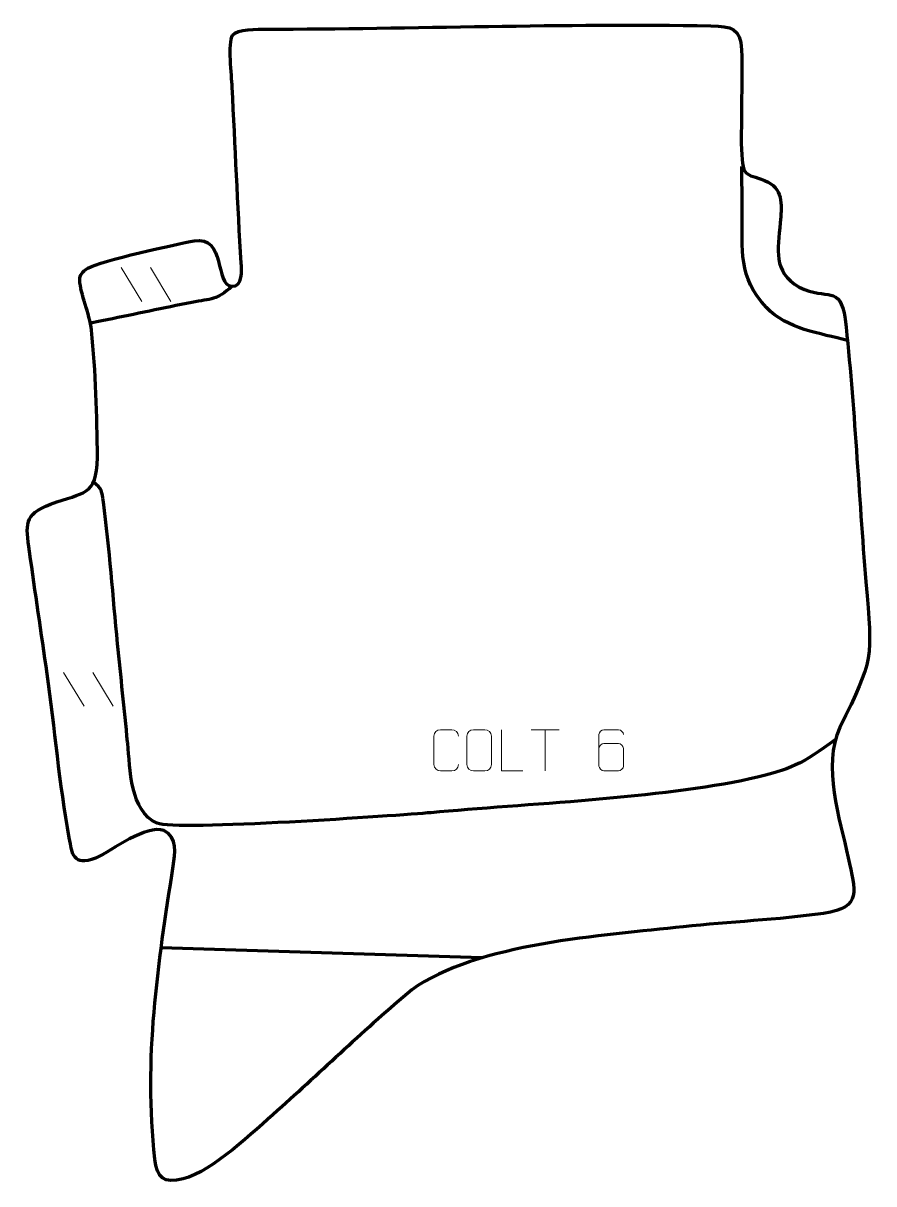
# Model space of a CAD drawing. Header units: millimetres. Extents: x 988 to 1504, y 165 to 869.
import ezdxf

# ---------------------------------------------------------------- set-up
doc = ezdxf.new("R2010")
doc.units = ezdxf.units.MM
doc.header["$MEASUREMENT"] = 0
doc.layers.add('layer 2', color=7, linetype='Continuous')
doc.layers.add('layer 3', color=7, linetype='Continuous')

msp = doc.modelspace()

# ---------------------------------------------------------------- linework, layer by layer
at = {"layer": 'layer 2', "color": 142, "lineweight": 158}
for points, knots in [([(1488.0025, 676.6038), (1471.6654, 680.9591), (1450.9917, 683.6111), (1439.0203, 696.5565), (1439.0203, 696.5565), (1421.4808, 715.5229), (1424.426, 731.2754), (1424.2258, 754.8534), (1424.2258, 754.8534), (1424.1487, 763.9336), (1424.0646, 773.0107), (1424.0451, 782.0914)], [0, 0, 0, 0, 0.25, 0.25, 0.25, 0.25, 0.5, 0.5, 0.5, 0.5, 1, 1, 1, 1]), ([(1114.7814, 709.4893), (1105.9602, 700.878), (1102.3574, 702.0108), (1090.5084, 699.6793), (1090.5084, 699.6793), (1073.4362, 696.32), (1056.3889, 692.6619), (1039.3425, 689.1554), (1039.3425, 689.1554), (1037.8814, 688.8553), (1036.4203, 688.555), (1034.9592, 688.2548), (1034.9592, 688.2548), (1034.9592, 688.2548), (1029.1147, 687.054), (1029.1147, 687.054)], [0, 0, 0, 0, 0.2, 0.2, 0.2, 0.2, 0.4, 0.4, 0.4, 0.4, 0.6, 0.6, 0.6, 0.6, 1, 1, 1, 1]), ([(1480.7906, 434.5688), (1459.9665, 419.6243), (1454.4487, 416.3866), (1428.8707, 410.7109), (1428.8707, 410.7109), (1375.4229, 398.8508), (1291.6943, 395.4628), (1235.4201, 390.2043), (1235.4201, 390.2043), (1217.124, 388.549), (1080.5046, 378.9632), (1069.617, 383.7907), (1069.617, 383.7907), (1053.0139, 391.1524), (1053.3128, 416.549), (1051.7401, 432.2909), (1051.7401, 432.2909), (1051.7401, 432.2909), (1051.6751, 432.9421), (1051.6751, 432.9421), (1051.6751, 432.9421), (1049.6545, 452.8444), (1047.6339, 472.7467), (1045.6132, 492.649), (1045.6132, 492.649), (1042.7724, 521.2085), (1040.7095, 550.214), (1037.0315, 578.6422), (1037.0315, 578.6422), (1036.1756, 585.2567), (1036.1686, 586.5945), (1030.9742, 590.7297)], [0, 0, 0, 0, 0.11111111, 0.11111111, 0.11111111, 0.11111111, 0.22222222, 0.22222222, 0.22222222, 0.22222222, 0.33333333, 0.33333333, 0.33333333, 0.33333333, 0.44444444, 0.44444444, 0.44444444, 0.44444444, 0.55555556, 0.55555556, 0.55555556, 0.55555556, 0.66666667, 0.66666667, 0.66666667, 0.66666667, 0.77777778, 0.77777778, 0.77777778, 0.77777778, 1, 1, 1, 1])]:
    msp.add_open_spline(points, degree=3, knots=knots, dxfattribs=at)
msp.add_open_spline([(1266.4039, 302.1462), (1266.4039, 302.1462), (1071.9942, 308.1996), (1071.9942, 308.1996)], degree=3, dxfattribs=at)
at = {"layer": 'layer 3', "color": 242, "lineweight": 158}
msp.add_open_spline([(1135.2374, 865.4678), (1131.3403, 865.462), (1117.5133, 865.6389), (1115.2906, 861.8671), (1115.2906, 861.8671), (1112.3673, 856.9064), (1114.7427, 837.216), (1115.0952, 830.3059), (1115.0952, 830.3059), (1116.9099, 794.7333), (1118.2908, 759.1568), (1120.5585, 723.606), (1120.5585, 723.606), (1120.8446, 719.1502), (1121.6297, 709.1472), (1114.7814, 709.4893), (1114.7814, 709.4893), (1104.4287, 710.0065), (1111.3656, 740.2857), (1091.9664, 737.142), (1091.9664, 737.142), (1081.6524, 735.0486), (1035.2833, 725.0699), (1027.4974, 720.4036), (1027.4974, 720.4036), (1024.4639, 718.5855), (1022.4385, 716.2764), (1022.6169, 713.3263), (1022.6169, 713.3263), (1023.1547, 704.4353), (1028.595, 693.3102), (1029.8083, 682.8029), (1029.8083, 682.8029), (1032.3882, 657.8505), (1033.0332, 630.8452), (1033.4269, 605.6996), (1033.4269, 605.6996), (1032.632, 581.4252), (1025.4471, 585.201), (1005.0283, 577.3233), (1005.0283, 577.3233), (988.3965, 570.9067), (990.0375, 565.0691), (992.2521, 548.6307), (992.2521, 548.6307), (995.5808, 523.924), (999.4381, 499.2374), (1002.8962, 474.5337), (1002.8962, 474.5337), (1007.5526, 441.2898), (1010.2965, 408.0967), (1016.3362, 374.9687), (1016.3362, 374.9687), (1018.1787, 364.8617), (1018.5457, 357.7052), (1032.1871, 362.601), (1032.1871, 362.601), (1042.9556, 367.445), (1062.817, 383.3511), (1073.6949, 379.3364), (1073.6949, 379.3364), (1081.9682, 375.4013), (1080.5403, 365.4664), (1079.3367, 357.7721), (1079.3367, 357.7721), (1070.0202, 298.2447), (1061.3068, 240.6261), (1068.2367, 180.1621), (1068.2367, 180.1621), (1069.5334, 168.8475), (1073.4332, 165.1332), (1085.3319, 168.0764), (1085.3319, 168.0764), (1103.8417, 173.1205), (1127.6961, 196.5157), (1142.5571, 209.5727), (1142.5571, 209.5727), (1169.7064, 233.6053), (1196.1291, 259.6339), (1223.9032, 282.7326), (1223.9032, 282.7326), (1263.0831, 311.0934), (1340.2929, 315.6957), (1388.3653, 321.0419), (1388.3653, 321.0419), (1416.4048, 323.9743), (1445.8482, 325.2943), (1473.5561, 329.0966), (1473.5561, 329.0966), (1497.7155, 332.8536), (1492.3371, 342.7211), (1488.5267, 362.7758), (1488.5267, 362.7758), (1483.311, 386.6198), (1472.4869, 418.5271), (1483.4551, 441.7925), (1483.4551, 441.7925), (1503.9749, 484.5302), (1503.2468, 482.1753), (1499.159, 530.2591), (1499.159, 530.2591), (1494.7905, 583.111), (1492.5132, 637.1355), (1486.6058, 689.6958), (1486.6058, 689.6958), (1483.318, 710.9961), (1476.0839, 700.5863), (1458.8204, 708.8979), (1458.8204, 708.8979), (1442.4526, 718.7566), (1445.974, 731.2589), (1447.2577, 748.057), (1447.2577, 748.057), (1447.9583, 757.224), (1449.573, 767.8052), (1439.9587, 772.6027), (1439.9587, 772.6027), (1427.4965, 778.8213), (1424.3388, 773.0952), (1423.7639, 792.6505), (1423.7639, 792.6505), (1423.4973, 801.7234), (1423.8361, 810.8517), (1423.8564, 819.9344), (1423.8564, 819.9344), (1423.8962, 830.4843), (1424.324, 842.5124), (1423.7781, 852.8731), (1423.7781, 852.8731), (1423.0812, 866.1002), (1417.783, 867.243), (1405.2803, 867.4647), (1405.2803, 867.4647), (1315.757, 869.0523), (1225.0042, 865.6011), (1135.2374, 865.4678)], degree=3, knots=[0, 0, 0, 0, 0.02857143, 0.02857143, 0.02857143, 0.02857143, 0.05714286, 0.05714286, 0.05714286, 0.05714286, 0.08571429, 0.08571429, 0.08571429, 0.08571429, 0.11428571, 0.11428571, 0.11428571, 0.11428571, 0.14285714, 0.14285714, 0.14285714, 0.14285714, 0.17142857, 0.17142857, 0.17142857, 0.17142857, 0.2, 0.2, 0.2, 0.2, 0.22857143, 0.22857143, 0.22857143, 0.22857143, 0.25714286, 0.25714286, 0.25714286, 0.25714286, 0.28571429, 0.28571429, 0.28571429, 0.28571429, 0.31428571, 0.31428571, 0.31428571, 0.31428571, 0.34285714, 0.34285714, 0.34285714, 0.34285714, 0.37142857, 0.37142857, 0.37142857, 0.37142857, 0.4, 0.4, 0.4, 0.4, 0.42857143, 0.42857143, 0.42857143, 0.42857143, 0.45714286, 0.45714286, 0.45714286, 0.45714286, 0.48571429, 0.48571429, 0.48571429, 0.48571429, 0.51428571, 0.51428571, 0.51428571, 0.51428571, 0.54285714, 0.54285714, 0.54285714, 0.54285714, 0.57142857, 0.57142857, 0.57142857, 0.57142857, 0.6, 0.6, 0.6, 0.6, 0.62857143, 0.62857143, 0.62857143, 0.62857143, 0.65714286, 0.65714286, 0.65714286, 0.65714286, 0.68571429, 0.68571429, 0.68571429, 0.68571429, 0.71428571, 0.71428571, 0.71428571, 0.71428571, 0.74285714, 0.74285714, 0.74285714, 0.74285714, 0.77142857, 0.77142857, 0.77142857, 0.77142857, 0.8, 0.8, 0.8, 0.8, 0.82857143, 0.82857143, 0.82857143, 0.82857143, 0.85714286, 0.85714286, 0.85714286, 0.85714286, 0.88571429, 0.88571429, 0.88571429, 0.88571429, 0.91428571, 0.91428571, 0.91428571, 0.91428571, 0.94285714, 0.94285714, 0.94285714, 0.94285714, 1, 1, 1, 1], dxfattribs=at)
at = {"layer": 'layer 3', "color": 250, "lineweight": 9}
for points in [[(1047.8343, 720.8649), (1047.8343, 720.8649), (1060.1986, 700.3206), (1060.1986, 700.3206)], [(1065.5642, 720.8649), (1065.5642, 720.8649), (1077.9285, 700.3206), (1077.9285, 700.3206)], [(1012.9093, 475.3314), (1012.9093, 475.3314), (1025.2736, 454.7871), (1025.2736, 454.7871)], [(1030.6392, 475.3314), (1030.6392, 475.3314), (1043.0035, 454.7871), (1043.0035, 454.7871)], [(1296.323, 440.471), (1296.323, 440.471), (1313.3102, 440.471), (1313.3102, 440.471)], [(1304.8168, 415.541), (1304.8168, 415.541), (1304.8168, 440.4945), (1304.8168, 440.4945)]]:
    msp.add_open_spline(points, degree=3, dxfattribs=at)
for points, knots in [([(1252.2396, 419.3587), (1252.0998, 417.0353), (1250.4226, 415.5557), (1248.2749, 415.5449), (1248.2749, 415.5449), (1245.943, 415.5453), (1243.6111, 415.5453), (1241.2796, 415.5449), (1241.2796, 415.5449), (1239.3546, 415.4395), (1237.3825, 417.324), (1237.3937, 419.3413), (1237.3937, 419.3413), (1237.3941, 425.1114), (1237.3941, 430.8811), (1237.3937, 436.6504), (1237.3937, 436.6504), (1237.3979, 438.7885), (1239.1446, 440.5077), (1241.297, 440.4942), (1241.297, 440.4942), (1243.6227, 440.4942), (1245.9488, 440.4942), (1248.2749, 440.4942), (1248.2749, 440.4942), (1250.2215, 440.5297), (1252.2129, 439.0382), (1252.2396, 436.6006)], [0, 0, 0, 0, 0.125, 0.125, 0.125, 0.125, 0.25, 0.25, 0.25, 0.25, 0.375, 0.375, 0.375, 0.375, 0.5, 0.5, 0.5, 0.5, 0.625, 0.625, 0.625, 0.625, 0.75, 0.75, 0.75, 0.75, 1, 1, 1, 1]), ([(1261.297, 440.4942), (1263.6227, 440.4942), (1265.9488, 440.4942), (1268.2749, 440.4942), (1268.2749, 440.4942), (1270.2215, 440.5298), (1272.2129, 439.0382), (1272.2396, 436.6006), (1272.2396, 436.6006), (1272.2392, 430.8537), (1272.2392, 425.1064), (1272.2396, 419.3587), (1272.2396, 419.3587), (1272.0998, 417.0353), (1270.4226, 415.5557), (1268.2749, 415.5449), (1268.2749, 415.5449), (1265.943, 415.5453), (1263.6111, 415.5453), (1261.2796, 415.5449), (1261.2796, 415.5449), (1259.3546, 415.4395), (1257.3825, 417.324), (1257.3937, 419.3413), (1257.3937, 419.3413), (1257.394, 425.1114), (1257.394, 430.8811), (1257.3937, 436.6504), (1257.3937, 436.6504), (1257.3979, 438.7885), (1259.1446, 440.5077), (1261.297, 440.4942)], [0, 0, 0, 0, 0.11111111, 0.11111111, 0.11111111, 0.11111111, 0.22222222, 0.22222222, 0.22222222, 0.22222222, 0.33333333, 0.33333333, 0.33333333, 0.33333333, 0.44444444, 0.44444444, 0.44444444, 0.44444444, 0.55555556, 0.55555556, 0.55555556, 0.55555556, 0.66666667, 0.66666667, 0.66666667, 0.66666667, 0.77777778, 0.77777778, 0.77777778, 0.77777778, 1, 1, 1, 1]), ([(1291.2911, 415.5409), (1291.2911, 415.5409), (1278.342, 415.5409), (1278.342, 415.5409), (1278.342, 415.5409), (1278.342, 415.5409), (1278.342, 440.4945), (1278.342, 440.4945)], [0, 0, 0, 0, 0.33333333, 0.33333333, 0.33333333, 0.33333333, 1, 1, 1, 1]), ([(1352.2466, 437.5584), (1352.2225, 438.8979), (1350.8663, 440.5511), (1349.2944, 440.5168), (1349.2944, 440.5168), (1346.3096, 440.5165), (1343.3244, 440.5165), (1340.339, 440.5168), (1340.339, 440.5168), (1339.1199, 440.5317), (1337.3917, 439.0941), (1337.3867, 437.5584), (1337.3867, 437.5584), (1337.387, 431.1979), (1337.387, 424.8371), (1337.3867, 418.4764), (1337.3867, 418.4764), (1337.3914, 417.3135), (1339.1199, 415.5424), (1340.339, 415.518), (1340.339, 415.518), (1343.3244, 415.5183), (1346.3096, 415.5183), (1349.2944, 415.518), (1349.2944, 415.518), (1350.5725, 415.5618), (1352.2422, 417.1763), (1352.2466, 418.4764), (1352.2466, 418.4764), (1352.2466, 422.0597), (1352.2466, 425.6428), (1352.2466, 429.2255), (1352.2466, 429.2255), (1352.2081, 430.7037), (1350.6254, 432.1366), (1349.2944, 432.1346), (1349.2944, 432.1346), (1346.3096, 432.1349), (1343.3244, 432.1349), (1340.339, 432.1346), (1340.339, 432.1346), (1339.0095, 432.1396), (1337.3665, 430.6323), (1337.4082, 429.2038)], [0, 0, 0, 0, 0.08333333, 0.08333333, 0.08333333, 0.08333333, 0.16666667, 0.16666667, 0.16666667, 0.16666667, 0.25, 0.25, 0.25, 0.25, 0.33333333, 0.33333333, 0.33333333, 0.33333333, 0.41666667, 0.41666667, 0.41666667, 0.41666667, 0.5, 0.5, 0.5, 0.5, 0.58333333, 0.58333333, 0.58333333, 0.58333333, 0.66666667, 0.66666667, 0.66666667, 0.66666667, 0.75, 0.75, 0.75, 0.75, 0.83333333, 0.83333333, 0.83333333, 0.83333333, 1, 1, 1, 1])]:
    msp.add_open_spline(points, degree=3, knots=knots, dxfattribs=at)

doc.saveas('drawing.dxf')
